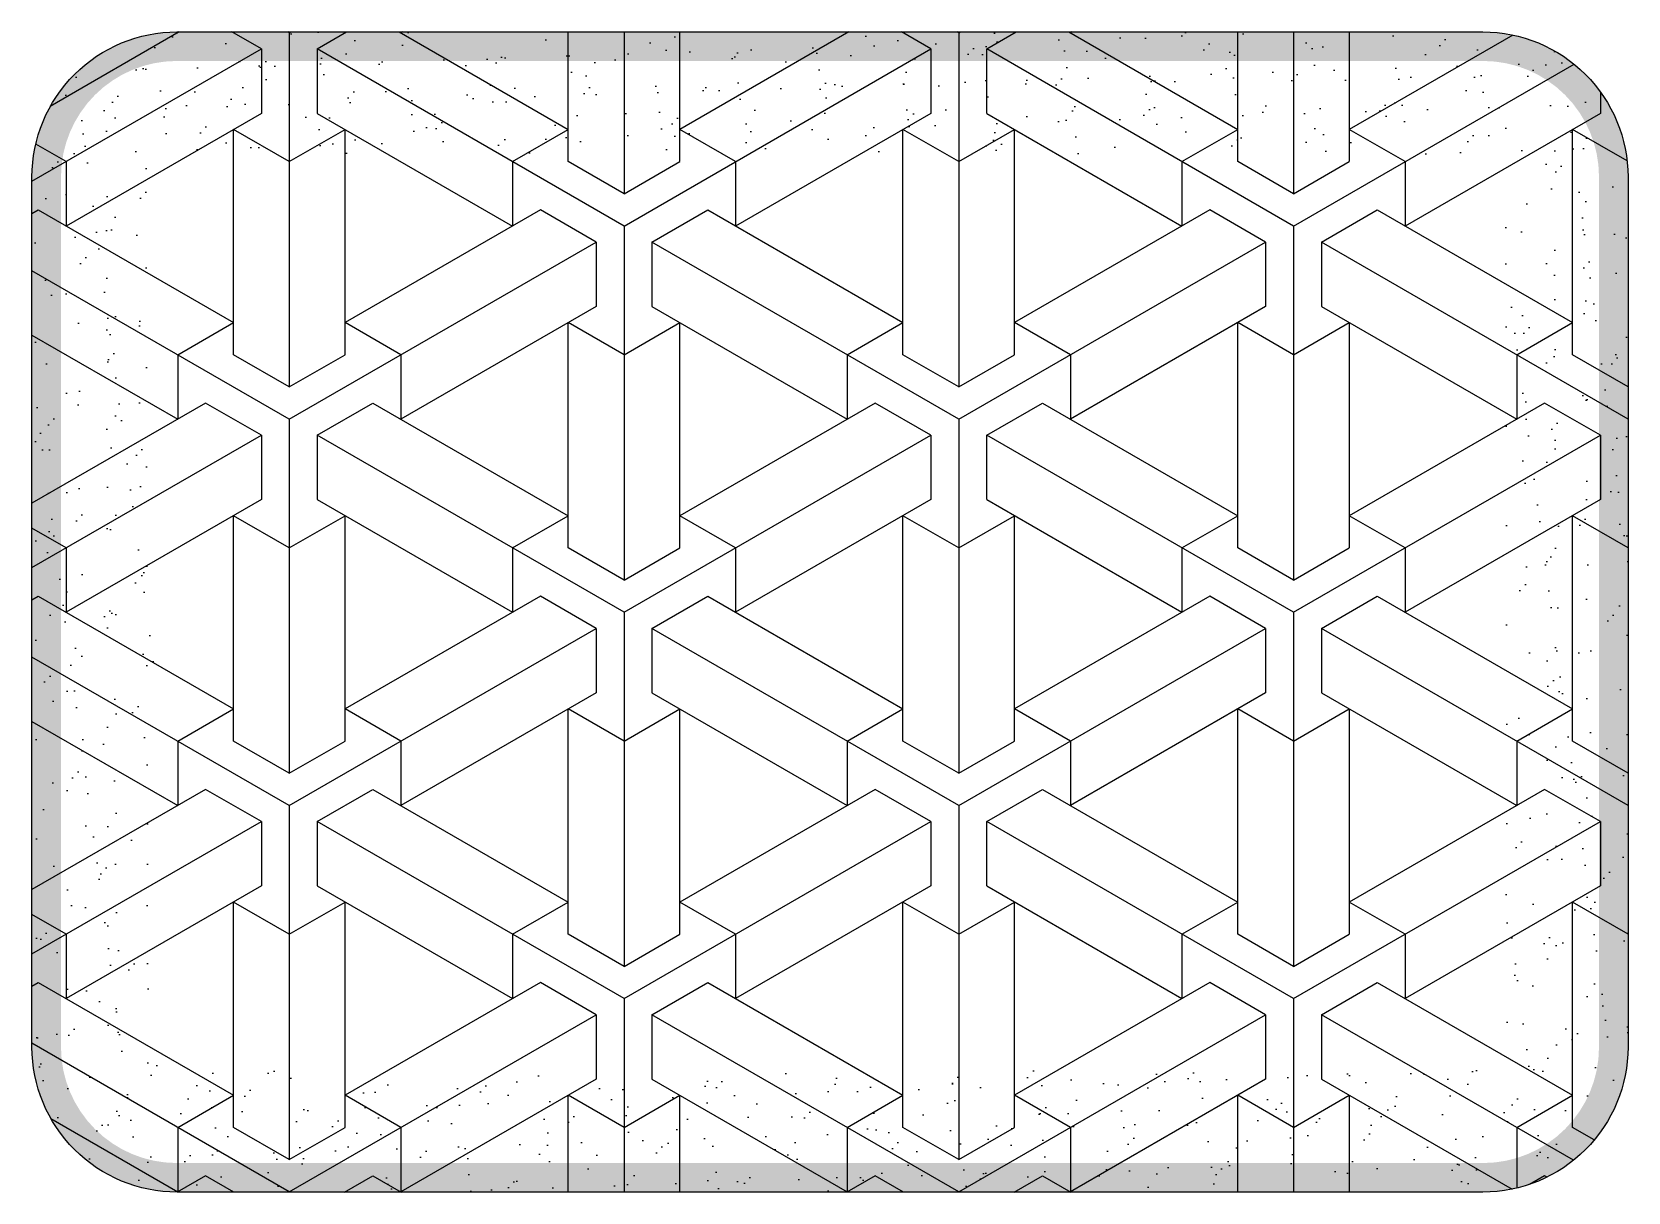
# Model space of a CAD drawing. Header units: millimetres. Extents: x -275 to 275, y -200 to 200.
import ezdxf

# ---------------------------------------------------------------- set-up
doc = ezdxf.new("R2010")
doc.units = ezdxf.units.MM
doc.linetypes.add('DOT', pattern=[0.25, 0, -0.25])

msp = doc.modelspace()

# ---------------------------------------------------------------- hatches: boundary and pattern name
at = {"linetype": 'DOT', "ltscale": 50}
h = msp.add_hatch(dxfattribs=at)
h.set_pattern_fill('ESCHER', color=250, scale=111, angle=90, style=0)
h.set_pattern_definition([(150, (275, -200), (3e-08, -133.2), [122.1, -11.1]), (270, (275, -200), (115.355, 66.6), [122.1, -11.1]), (30, (275, -200), (3e-08, 133.2), [122.1, -11.1]), (150, (275, -188.9), (3e-08, -133.2), [22.2, -111]), (30, (275, -188.9), (3e-08, 133.2), [22.2, -111]), (150, (265.39, -205.55), (3e-08, -133.2), [22.2, -111]), (270, (265.39, -205.55), (115.355, 66.6), [22.2, -111]), (30, (284.61, -205.55), (3e-08, 133.2), [22.2, -111]), (270, (284.61, -205.55), (115.355, 66.6), [22.2, -111]), (150, (275, -244.4), (3e-08, -133.2), [22.2, -111]), (30, (275, -244.4), (3e-08, 133.2), [22.2, -111]), (150, (313.45, -177.8), (3e-08, -133.2), [22.2, -111]), (270, (313.45, -177.8), (115.355, 66.6), [22.2, -111]), (30, (236.55, -177.8), (3e-08, 133.2), [22.2, -111]), (270, (236.55, -177.8), (115.355, 66.6), [22.2, -111]), (90, (255.77, -177.8), (-115.355, -66.6), [77.7, -55.5]), (90, (294.23, -177.8), (-115.355, -66.6), [77.7, -55.5]), (210, (246.16, -194.45), (-3e-08, -133.2), [77.7, -55.5]), (210, (265.39, -227.75), (-3e-08, -133.2), [77.7, -55.5]), (330, (284.61, -227.75), (115.355, 66.6), [77.7, -55.5]), (330, (303.84, -194.45), (115.355, 66.6), [77.7, -55.5])])
edge = h.paths.add_edge_path()
edge.add_arc((225, 150), 50, 0, 90, ccw=False)
edge.add_line((275, 150), (275, -150))
edge.add_arc((225, -150), 50, 270, 360, ccw=False)
edge.add_line((225, -200), (-225, -200))
edge.add_arc((-225, -150), 50, 180, 270, ccw=False)
edge.add_line((-275, -150), (-275, 150))
edge.add_arc((-225, 150), 50, 90, 180, ccw=False)
edge.add_line((-225, 200), (225, 200))
at = {"ltscale": 50}
h = msp.add_hatch(dxfattribs=at)
h.set_pattern_fill('AR-SAND', color=250, scale=3, angle=90, style=0)
h.set_pattern_definition([(127.5, (206313.13, 693865.3607), (-5.780471307, -0.188980074), [0, -4.56, 0, -5.1, 0, -4.875]), (97.5, (206313.13, 693865.361), (-8.466438196, 5.309330116), [0, -2.46, 0, -4.11, 0, -1.575]), (57.5, (206313.13, 693861.671), (-0.01697716, 9.342425585), [0, -1.5, 0, -5.4, 0, -7.05]), (47.5, (206313.13, 693861.671), (-2.633026695, 9.01837981), [0, -0.75, 0, -3.54, 0, -4.05])])
edge = h.paths.add_edge_path()
edge.add_arc((-225, 150), 50, 90, 180)
edge.add_line((-275, 150), (-275, -150))
edge.add_arc((-225, -150), 50, 180, 270)
edge.add_line((-225, -200), (225, -200))
edge.add_arc((225, -150), 50, 270, 360)
edge.add_line((275, -150), (275, 150))
edge.add_arc((225, 150), 50, 0, 90)
edge.add_line((225, 200), (-225, 200))
edge = h.paths.add_edge_path()
edge.add_arc((-225, 150), 40, 90, 180)
edge.add_line((-265, 150), (-265, -150))
edge.add_arc((-225, -150), 40, 180, 270)
edge.add_line((-225, -190), (225, -190))
edge.add_arc((225, -150), 40, 270, 360)
edge.add_line((265, -150), (265, 150))
edge.add_arc((225, 150), 40, 0, 90)
edge.add_line((225, 190), (-225, 190))
h = msp.add_hatch(dxfattribs=at)
h.set_pattern_fill('AR-SAND', color=250, scale=11, angle=90, style=0)
h.set_pattern_definition([(127.5, (275, -200), (-21.19506, -0.69293), [0, -16.72, 0, -18.7, 0, -17.875]), (97.5, (275, -200), (-31.0436, 19.4675), [0, -9.02, 0, -15.07, 0, -5.775]), (57.5, (275, -213.53), (-0.06225, 34.25556), [0, -5.5, 0, -19.8, 0, -25.85]), (47.5, (275, -213.53), (-9.6544, 33.0674), [0, -2.75, 0, -12.98, 0, -14.85])])
h.paths.add_polyline_path([(-275, 150), (-275, -150, 0.414214), (-225, -200), (225, -200, 0.414214), (275, -150), (275, 150, 0.414214), (225, 200), (-225, 200, 0.414214)])
h.paths.add_polyline_path([(-232.88, 150, -0.414214), (-225, 157.88), (225, 157.88, -0.414214), (232.88, 150), (232.88, -150, -0.414214), (225, -157.88), (-225, -157.88, -0.414214), (-232.88, -150)], flags=16)

# ---------------------------------------------------------------- linework, layer by layer
at = {"color": 7}
msp.add_lwpolyline([(225, 200, -0.414214), (275, 150), (275, -150, -0.414214), (225, -200), (-225, -200, -0.414214), (-275, -150), (-275, 150, -0.414214), (-225, 200)], format="xyb", close=True, dxfattribs=at)

doc.saveas('drawing.dxf')
